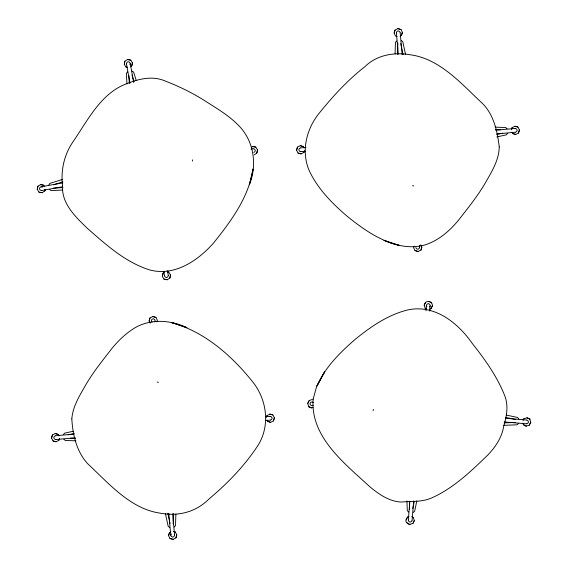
<?xml version="1.0" encoding="UTF-8"?>
<svg xmlns="http://www.w3.org/2000/svg" width="568" height="568" viewBox="0 0 568 568"><rect width="100%" height="100%" fill="white"/><g stroke="black" fill="none" stroke-linecap="round" stroke-linejoin="round"><path stroke-width="0.85" d="M175.881 514.161L175.505 525.585L174.291 527.04M395.072 53.839L395.449 42.415L396.663 40.96M173.133 524.143L173.496 513.607M397.465 54.393L397.856 42.976M311.52 407.916L308.594 406.667L311.52 407.916L313.067 407.433M312.23 399.46L309.226 400.554L307.749 403.457L308.715 406.56M408.314 519.869L409.869 501.452M425.957 310.803L426.398 305.541M406.936 522.887C414.974 526.905 404.253 523.362 406.07 519.897L407.547 517.001L409.038 516.568M426.561 308.921L425.162 308.239L424.197 305.13L425.553 302.332C428.528 300.032 432.653 301.949 432.425 305.825L430.949 308.729L429.458 309.162M412.098 520.181L413.724 500.898M429.742 311.122L430.182 305.861M523.384 424.566C530.512 427.676 522.397 426.057 522.95 423.075M526.983 417.807L529.901 419.063L526.983 417.807L523.874 418.779L523.192 420.178M44.574 186.602L43.771 185.274L40.584 184.6L37.921 186.212L37.247 189.392L38.986 192.147L42.046 192.729L44.794 190.99L45.085 189.464M127.544 67.329L126.018 67.038L124.278 64.283L124.861 61.23L127.615 59.484L130.796 60.165L132.415 62.821L131.733 66.009L130.406 66.818M129.923 64.745L130.214 63.218L129.447 62.111L128.006 61.685L126.806 62.579L126.479 63.893M164.365 272.434L163.037 273.243L162.356 276.424L163.967 279.087L167.155 279.761L169.903 278.022L170.492 274.969L168.753 272.214L167.219 271.923M416.82 500.884L414.647 511.207L413.199 512.435M45.262 189.485L44.794 190.99M254.223 154.872L256.842 153.041L257.524 149.853L255.777 147.105L252.724 146.516L251.347 147.389M412.744 508.516L414.2 501.643M168.291 275.359L167.958 276.666L166.758 277.567L165.323 277.141L164.557 276.034M59.065 435.89L58.376 434.492L55.259 433.54L52.469 434.918L51.518 438.035L53.016 440.924L56.005 441.776L58.902 440.278L59.32 438.78M150.243 323.149L149.121 320.984L149.973 317.988L152.863 316.497L155.98 317.448L157.35 320.238L156.874 321.793M154.702 321.935L155.128 320.437L154.46 319.266L153.069 318.719L151.791 319.507L151.344 320.778L152.032 322.177M171.216 533.934L170.791 535.432L171.458 536.604L172.857 537.15L174.127 536.362L174.575 535.091M170.911 531.833L169.52 532.521L168.568 535.638L169.938 538.428L173.055 539.38L175.945 537.882L176.797 534.893L175.299 531.996L173.808 531.57M304.1 148.021L303.411 146.622L300.294 145.671L297.504 147.048L296.553 150.158L298.051 153.055L301.04 153.9L303.937 152.409L304.363 150.911M266.598 417.089L267.024 415.591L269.914 414.1L272.903 414.945L274.401 417.842L273.449 420.952L270.659 422.329L267.542 421.378L266.861 419.979M397.11 36.6L395.555 36.125L394.156 33.107L395.008 30.118L397.898 28.62L401.015 29.571L402.385 32.362L401.434 35.479L400.042 36.167M414.079 246.207L413.603 247.762L414.981 250.552L418.091 251.503L420.987 250.012L421.832 247.016L420.71 244.851M511.633 129.22L512.059 127.722L514.949 126.224L517.945 127.076L519.436 129.965L518.485 133.082L515.694 134.46L512.585 133.508L511.896 132.11M59.498 438.823L58.902 440.278M304.533 150.953L303.937 152.409M266.428 417.047L267.024 415.591M511.463 129.177L512.059 127.722M396.386 32.908L396.826 31.638L398.104 30.849L399.496 31.396L400.163 32.568M419.61 247.222L419.163 248.493L417.892 249.281L416.493 248.734L415.826 247.563M429.522 307.039L430.203 305.641L429.749 304.37L428.471 303.589L427.079 304.143L426.419 305.321L426.852 306.812M409.84 524.363L412.95 523.398L414.306 520.593L413.334 517.491L411.935 516.809M523.029 420.107L523.874 418.779M526.288 426.043L529.269 425.176L530.753 422.272L529.781 419.163M48.812 184.934L49.899 183.379L62.494 179.467M412.077 520.409L411.417 521.587L410.025 522.141L408.747 521.36L408.293 520.089M63.431 434.598L64.645 433.143L73.237 431.275M507.529 133.402L506.315 134.857L496.858 136.909M38.986 192.147L42.046 192.729M43.771 185.274L40.584 184.6M126.018 67.038L127.523 67.5M130.796 60.165L127.615 59.484M163.967 279.087L167.155 279.761M168.753 272.214L167.248 271.745M255.777 147.105L252.724 146.516M53.016 440.924L56.005 441.776M58.376 434.492L55.259 433.54M155.98 317.448L152.863 316.497M298.051 153.055L301.04 153.9M303.411 146.622L300.294 145.671M401.015 29.571L397.898 28.62M169.938 538.428L173.055 539.38M175.299 531.996L173.843 531.399M267.542 421.378L270.659 422.329M272.903 414.945L269.914 414.1M414.981 250.552L418.091 251.503M512.585 133.508L515.694 134.46M517.945 127.076L514.949 126.224M127.459 71.88L126.373 73.435L126.948 83.972M518.421 423.586L516.972 424.807L503.795 425.325M425.162 308.239L426.497 309.077M413.334 517.491L412.006 516.646M253.789 152.451L254.904 151.684L255.323 150.25L254.429 149.05L253.122 148.717M300.5 147.893L299.329 148.56L298.782 149.959L299.57 151.23L300.841 151.677M515.495 132.23L516.667 131.563L517.214 130.171L516.426 128.893L515.155 128.453M55.465 435.77L54.287 436.437L53.74 437.829L54.528 439.107L55.806 439.547M270.46 420.107L271.632 419.44L272.178 418.041L271.39 416.77L270.112 416.323M526.472 423.82L527.743 423.366L528.524 422.088L527.97 420.696L526.792 420.036M53.598 184.763L62.821 181.888M313.195 405.261L311.704 405.694L310.526 405.034L309.972 403.642L310.753 402.364L312.024 401.91L313.422 402.591M496.744 134.467L502.751 133.153M68.21 434.847L74.216 433.533M124.278 64.283L124.861 61.23M132.415 62.821L131.733 66.009M41.201 186.758L62.849 182.868M251.17 149.064L252.902 148.759M37.247 189.392L37.921 186.212M257.524 149.853L256.842 153.041M41.869 190.493L62.65 186.766M162.356 276.424L163.037 273.243M170.492 274.969L169.903 278.022M394.156 33.107L395.008 30.118M402.385 32.362L401.434 35.479M300.721 147.879L305.982 147.403M495.651 130.214L514.928 128.467M296.553 150.158L297.504 147.048M519.436 129.965L518.485 133.082M301.061 151.656L305.442 151.258M496.872 133.92L515.268 132.252M421.832 247.016L420.987 250.012M149.121 320.984L149.973 317.988M55.685 435.748L74.088 434.08M265.512 416.742L269.892 416.344M51.518 438.035L52.469 434.918M274.401 417.842L273.449 420.952M56.026 439.533L75.303 437.786M265.852 420.519L270.233 420.121M168.568 535.638L169.52 532.521M176.797 534.893L175.945 537.882M53.307 188.093L62.956 187.589M62.615 190.017L51.198 190.635L49.643 189.556M504.107 422.904L515.517 422.443M495.104 127.168L505.648 127.516L507.103 128.73M75.856 440.832L65.306 440.484L63.85 439.27M495.424 129.589L500.692 129.774M70.262 438.226L75.53 438.411M424.197 305.13L425.553 302.332M432.425 305.825L430.949 308.729M505.527 418.24L526.571 420.015M307.749 403.457L309.226 400.554M530.753 422.272L529.269 425.176M504.334 421.946L526.252 423.799M406.07 519.897L407.547 517.001M414.306 520.593L412.95 523.398M42.508 187.092L40.981 186.794L39.866 187.561L39.448 189.002L40.342 190.202L41.649 190.536M506.407 415.109L517.597 417.466L518.818 418.914M505.449 417.366L515.758 419.553M428.655 301.359L431.559 302.836M132.074 71.057L133.629 72.136L136.235 80.535M401.335 40.534L402.79 41.748L405.587 54.635M169.619 527.466L168.163 526.252L165.366 513.365M408.527 512.038L407.306 510.589L406.922 500.926M131.982 74.997L134.076 81.707M400.71 43.594L403.152 54.748M167.808 513.252L170.059 523.547M130.249 63.438L133.672 82.488M167.475 270.808L168.256 275.139M126.515 64.106L129.937 83.162M163.74 271.483L164.514 275.814M400.184 32.788L402.172 54.698M419.433 245.241L419.589 246.995M396.4 33.129L398.31 54.159M172.651 513.841L174.553 534.871M168.788 513.302L170.769 535.212M128.915 75.551L129.334 83.439M409.35 501.232L409.67 509.134M373.446 409.407A1.64 1.64 0 0 1 373.006 410.586M158.408 382.228A1.64 1.64 0 0 1 157.173 381.994M192.516 161.106A1.64 1.64 0 0 1 192.644 159.856M412.545 185.771A1.64 1.64 0 0 1 413.781 186.006M62.558 186.034C61.529 203.791 75.7 217.033 87.358 228.343C106.145 244.801 125.549 262.444 149.831 269.977C174.809 276.559 198.189 260.556 213.916 242.579C231.261 220.86 248.727 197.202 253.044 169.037L249.366 184.834C257.467 164.535 253.861 140.118 237.829 124.704C227.619 114.445 214.924 107.359 202.882 99.521C191.182 92.385 178.842 86.265 166.033 81.373C152.331 75.011 137.492 79.151 124.342 84.625C99.762 94.991 87.067 121.573 72.626 142.334C63.985 155.27 60.677 170.691 62.558 186.034M313.153 399.105C310.156 436.948 344.79 463.616 369.96 486.861C378.87 494.21 389.052 501.388 400.987 502.055C410.856 501.118 421.328 502.197 430.665 498.37C452.952 488.785 470.886 471.383 488.097 454.741C495.679 446.732 502.041 437.175 503.724 426.071C506.684 416.294 508.623 405.758 504.81 395.896C497.227 376.655 485.051 359.544 472.264 343.434C457.531 322.241 433.675 303.411 406.276 310.291C386.765 315.531 370.016 327.204 354.588 339.856C339.586 353.005 324.974 367.432 317.036 386.084L324.676 371.777L316.802 385.835L313.153 399.105M71.824 418.843C72.704 434.861 76.666 451.993 88.026 464.063C108.58 483.19 130.349 508.743 159.658 513.067C178.196 516.589 195.669 512.386 209.251 498.761C228.002 483.006 245.34 465.05 258.61 444.417C269.977 425.269 266.875 400.823 253.846 383.301C232.653 356.491 205.183 331.847 171.586 322.624L187 327.665C170.791 320.025 151.237 318.513 135.276 327.622C126.11 333.118 118.336 340.53 111.633 348.816C102.73 360.361 93.472 371.706 86.087 384.323C79.96 395.115 72.81 406.134 71.824 418.843M499.236 146.913C499.002 160.474 491.363 172.289 484.873 183.677C477.489 196.294 468.224 207.639 459.32 219.184C450.268 230.452 438.993 240.392 425.034 244.922C411.232 248.812 396.833 246.029 383.954 240.335L399.375 245.376C379.623 240.796 362.874 228.911 347.325 216.415C332.188 203.422 317.789 188.952 309.233 170.656C301.146 151.94 305.996 130.335 318.108 114.551C332.06 97.163 347.183 80.478 364.834 66.74C377.209 54.514 394.831 51.972 411.303 54.933C440.612 59.257 462.373 84.809 482.935 103.937C494.032 115.41 497.405 131.662 499.236 146.913"/></g></svg>
